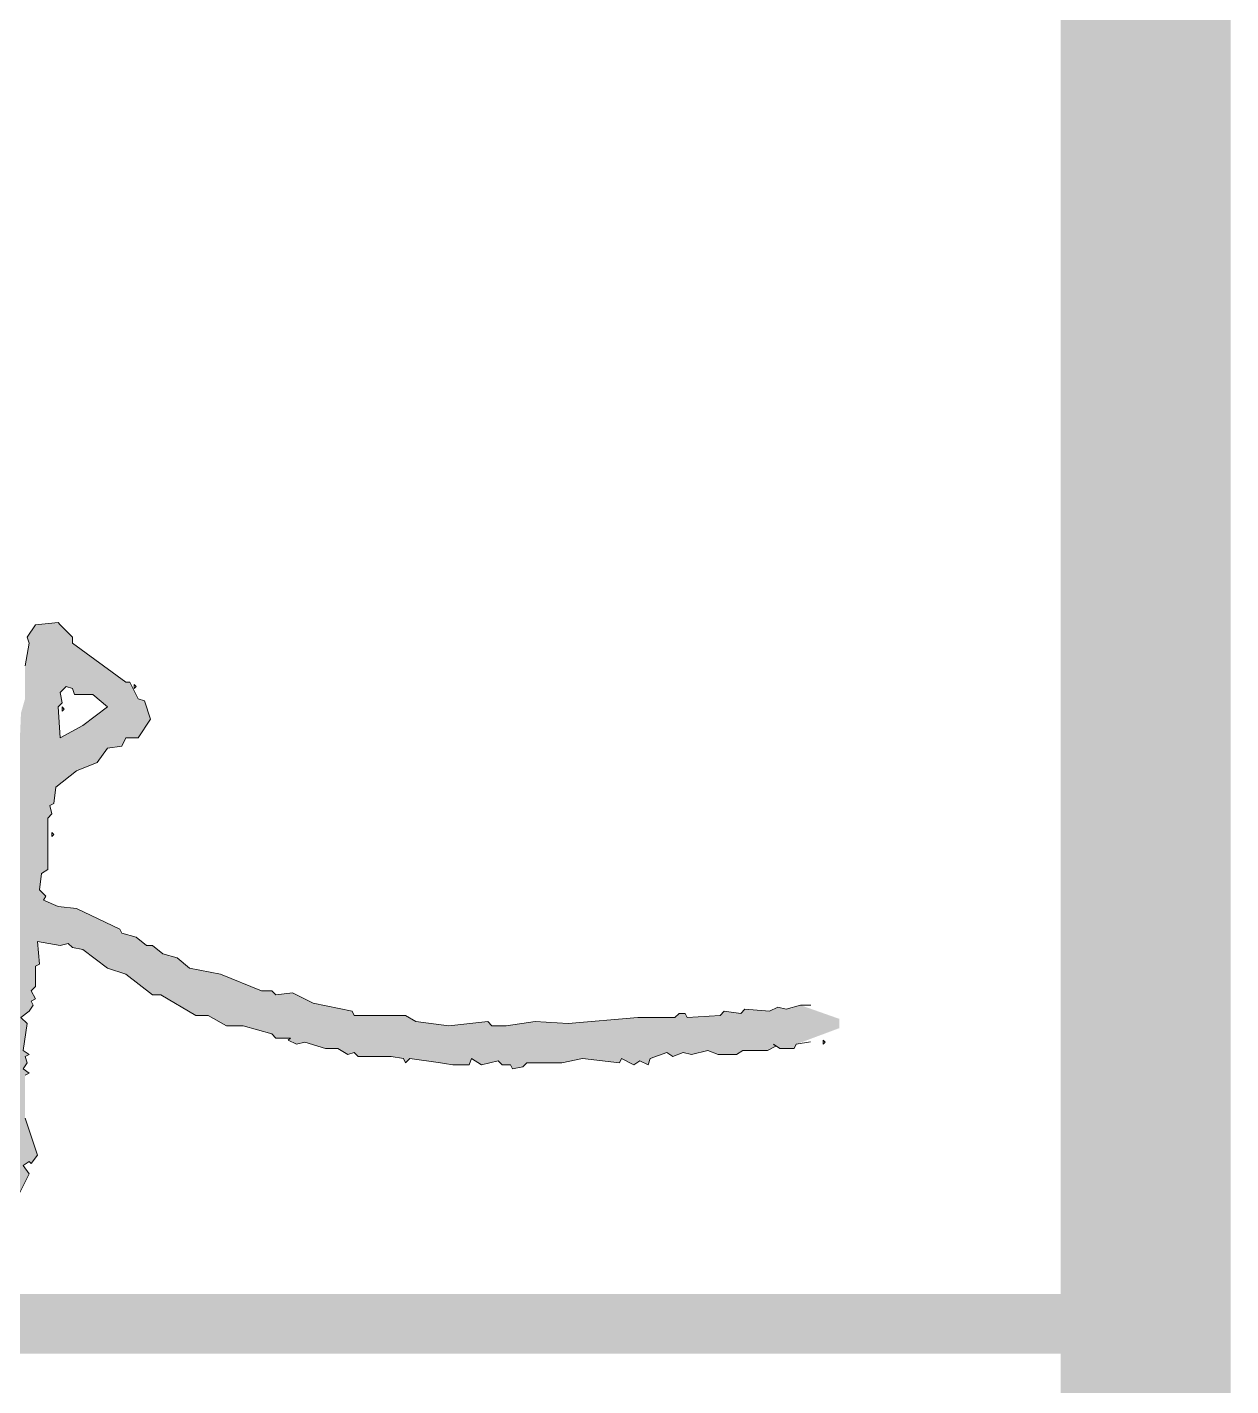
# Model space of a CAD drawing. Extents: x 27938 to 983267, y -209821 to 1628073.
# Drawn here: x 749956 to 750664, y 496604 to 497403 of the extents above; entities that cross this region are included whole.
import ezdxf

# ---------------------------------------------------------------- set-up
doc = ezdxf.new("R2010")
doc.units = 0
doc.header["$LTSCALE"] = 1000
doc.header["$MEASUREMENT"] = 0
doc.layers.add('图框', color=140, linetype='Continuous')
doc.layers.add('签名', color=7, linetype='Continuous', lineweight=18)

# ---------------------------------------------------------------- blocks, each defined once
blk = doc.blocks.new('TK')
at = {"layer": '签名'}
h = blk.add_hatch(color=2, dxfattribs=at)
h.dxf.hatch_style = 1
h.paths.add_polyline_path([(547804.94, 498166.75), (547802.52, 498163.12), (547794.05, 498161.91), (547785.58, 498164.33), (547783.16, 498167.96), (547784.37, 498176.42), (547775.91, 498188.52), (547779.54, 498201.82), (547790.42, 498204.24), (547798.89, 498215.13), (547802.52, 498213.92), (547807.36, 498217.55), (547809.78, 498217.55), (547809.78, 498203.03), (547808.57, 498195.78), (547806.15, 498193.36), (547807.36, 498174), (547804.94, 498171.58)], flags=16)
h.paths.add_polyline_path([(547801.31, 498144.97), (547802.52, 498138.92), (547798.89, 498120.78), (547798.89, 498100.22), (547795.26, 498100.22), (547796.47, 498102.64), (547792.84, 498112.31), (547794.05, 498115.94), (547789.21, 498123.2), (547789.21, 498143.76), (547791.63, 498144.97)], flags=16)
h.paths.add_polyline_path([(547836.39, 498258.68), (547835.18, 498276.82), (547837.6, 498279.24), (547836.39, 498285.29), (547838.81, 498287.71), (547840.02, 498288.92), (547843.64, 498287.71), (547844.85, 498284.08), (547855.74, 498284.08), (547864.21, 498276.82), (547849.69, 498265.93)], flags=16)
h.paths.add_polyline_path([(547837.6, 498274.4), (547837.6, 498276.82), (547838.81, 498275.61)], flags=0)
h.paths.add_polyline_path([(548294.77, 498087.93), (548294.8, 498093.33), (548271.84, 498101.43), (548263.38, 498099.01), (548258.54, 498100.22), (548253.7, 498097.8), (548239.18, 498099.01), (548236.76, 498096.59), (548227.09, 498097.8), (548224.67, 498095.38), (548205.31, 498094.17), (548204.1, 498096.59), (548200.48, 498096.59), (548198.06, 498094.17), (548176.28, 498094.17), (548135.16, 498090.54), (548115.8, 498091.75), (548098.87, 498089.33), (548090.4, 498089.33), (548087.98, 498091.75), (548065, 498089.33), (548045.65, 498091.75), (548039.6, 498095.38), (548009.36, 498095.38), (548008.15, 498097.8), (547985.17, 498102.64), (547973.07, 498108.68), (547963.39, 498107.48), (547960.98, 498109.89), (547954.93, 498109.89), (547930.74, 498119.57), (547912.59, 498123.2), (547905.33, 498129.25), (547896.87, 498131.67), (547890.82, 498136.51), (547887.19, 498136.51), (547881.14, 498141.34), (547872.67, 498143.76), (547871.46, 498146.18), (547846.06, 498158.28), (547835.18, 498159.49), (547826.71, 498163.12), (547827.92, 498165.54), (547824.29, 498169.16), (547825.5, 498178.84), (547829.13, 498181.26), (547829.13, 498211.5), (547831.55, 498213.92), (547830.34, 498218.76), (547832.76, 498219.97), (547833.97, 498229.64), (547846.06, 498239.32), (547858.16, 498244.16), (547864.21, 498252.63), (547872.67, 498253.84), (547875.09, 498258.68), (547882.35, 498258.68), (547889.61, 498269.56), (547885.98, 498280.45), (547882.35, 498281.66), (547877.51, 498291.33), (547875.09, 498291.33), (547843.64, 498314.32), (547843.64, 498317.95), (547835.18, 498326.41), (547821.87, 498325.2), (547817.03, 498317.95), (547818.24, 498314.32), (547815.82, 498301.01), (547815.82, 498281.66), (547813.4, 498273.19), (547812.19, 498244.16), (547808.57, 498240.53), (547801.31, 498238.11), (547796.47, 498233.27), (547789.21, 498230.85), (547781.95, 498224.81), (547775.91, 498223.6), (547775.91, 498227.23), (547772.28, 498230.85), (547773.49, 498234.48), (547768.65, 498239.32), (547763.81, 498238.11), (547761.39, 498233.27), (547766.23, 498221.18), (547765.02, 498216.34), (547757.76, 498211.5), (547752.92, 498211.5), (547743.25, 498204.24), (547740.83, 498204.24), (547739.62, 498201.82), (547733.57, 498201.82), (547728.73, 498194.57), (547727.52, 498195.78), (547721.47, 498189.73), (547723.89, 498186.1), (547716.64, 498186.1), (547709.38, 498174), (547703.33, 498175.21), (547699.7, 498170.37), (547699.7, 498166.75), (547702.12, 498164.33), (547711.8, 498163.12), (547713.01, 498165.54), (547715.43, 498165.54), (547711.8, 498143.76), (547709.38, 498142.55), (547710.59, 498140.13), (547706.96, 498134.09), (547706.96, 498123.2), (547702.12, 498114.73), (547703.33, 498108.68), (547700.91, 498096.59), (547703.33, 498092.96), (547700.91, 498090.54), (547711.8, 498082.07), (547720.26, 498080.86), (547725.1, 498085.7), (547725.1, 498090.54), (547721.47, 498097.8), (547722.68, 498111.1), (547725.1, 498112.31), (547722.68, 498115.94), (547725.1, 498120.78), (547723.89, 498125.62), (547727.52, 498129.25), (547725.1, 498134.09), (547727.52, 498140.13), (547731.15, 498142.55), (547729.94, 498149.81), (547733.57, 498155.86), (547733.57, 498160.7), (547731.15, 498164.33), (547735.99, 498169.16), (547739.62, 498180.05), (547748.09, 498181.26), (547752.92, 498188.52), (547761.39, 498190.94), (547767.44, 498189.73), (547767.44, 498182.47), (547771.07, 498175.21), (547769.86, 498172.79), (547773.49, 498169.16), (547769.86, 498164.33), (547769.86, 498160.7), (547772.28, 498158.28), (547765.02, 498158.28), (547763.81, 498157.07), (547766.23, 498152.23), (547763.81, 498155.86), (547761.39, 498155.86), (547760.18, 498152.23), (547763.81, 498149.81), (547765.02, 498144.97), (547769.86, 498146.18), (547773.49, 498131.67), (547773.49, 498114.73), (547777.12, 498111.1), (547777.12, 498095.38), (547774.7, 498090.54), (547777.12, 498086.91), (547777.12, 498076.03), (547779.54, 498071.19), (547778.33, 498067.56), (547784.37, 498044.58), (547783.16, 498034.9), (547784.37, 498015.55), (547796.47, 497991.35), (547810.98, 497987.72), (547818.24, 498002.24), (547814.61, 498007.08), (547818.24, 498009.5), (547819.45, 498008.29), (547823.08, 498013.13), (547815.82, 498034.9), (547815.82, 498060.3), (547818.24, 498061.51), (547814.61, 498063.93), (547817.03, 498067.56), (547815.82, 498071.19), (547818.24, 498072.4), (547814.61, 498074.82), (547817.03, 498090.54), (547813.4, 498094.17), (547818.24, 498097.8), (547820.66, 498101.43), (547819.45, 498103.85), (547821.87, 498105.06), (547819.45, 498109.89), (547821.87, 498112.31), (547821.87, 498124.41), (547824.29, 498125.62), (547823.08, 498138.92), (547836.39, 498136.51), (547841.22, 498137.72), (547843.64, 498135.3), (547849.69, 498134.09), (547864.21, 498123.2), (547875.09, 498119.57), (547890.82, 498107.48), (547895.66, 498107.48), (547916.22, 498095.38), (547923.48, 498095.38), (547934.36, 498089.33), (547944.04, 498089.33), (547960.98, 498084.49), (547963.39, 498082.07), (547971.86, 498082.07), (547970.65, 498080.86), (547975.49, 498078.44), (547980.33, 498079.65), (547992.42, 498076.03), (547999.68, 498076.03), (548005.73, 498072.4), (548009.36, 498073.61), (548011.78, 498071.19), (548031.13, 498071.19), (548038.39, 498069.98), (548039.6, 498067.56), (548042.02, 498069.98), (548060.16, 498067.56), (548063.56, 498066.96), (548067.42, 498066.35), (548077.1, 498066.35), (548078.31, 498069.98), (548084.35, 498066.35), (548094.03, 498068.77), (548096.45, 498066.35), (548101.29, 498066.35), (548102.5, 498063.93), (548108.55, 498065.14), (548110.97, 498067.56), (548131.53, 498067.56), (548143.62, 498069.98), (548165.4, 498067.56), (548166.61, 498069.98), (548173.86, 498066.35), (548177.49, 498068.77), (548182.33, 498066.35), (548183.54, 498069.98), (548193.22, 498073.61), (548196.85, 498071.19), (548202.9, 498073.61), (548207.73, 498072.4), (548217.41, 498074.82), (548223.46, 498072.4), (548234.34, 498072.4), (548237.97, 498074.82), (548252.49, 498074.82), (548257.33, 498077.24), (548256.12, 498078.44), (548259.75, 498076.03), (548268.21, 498076.03), (548269.42, 498078.44)])
at = {"layer": '图框', "const_width": 100}
blk.add_lwpolyline([(548475.02, 490313.65), (548475.02, 547713.65), (467875.02, 547713.65), (467875.02, 490313.65)], close=True, dxfattribs=at)
at = {"layer": '图框', "const_width": 35}
blk.add_lwpolyline([(541479.95, 497913.99), (548479.95, 497913.99)], dxfattribs=at)
at = {"layer": '签名', "color": 2, "elevation": 9704994.47}
for points in [[(547836.39, 498325.2), (547835.18, 498326.41), (547821.87, 498325.2), (547817.03, 498317.95), (547818.24, 498314.32), (547815.82, 498301.01)], [(547810.98, 497987.72), (547818.24, 498002.24), (547814.61, 498007.08), (547818.24, 498009.5), (547819.45, 498008.29), (547823.08, 498013.13), (547815.82, 498034.9)], [(547815.82, 498060.3), (547818.24, 498061.51), (547814.61, 498063.93), (547817.03, 498067.56), (547815.82, 498071.19), (547818.24, 498072.4), (547814.61, 498074.82), (547817.03, 498090.54), (547813.4, 498094.17), (547818.24, 498097.8), (547820.66, 498101.43), (547819.45, 498103.85), (547821.87, 498105.06), (547819.45, 498109.89), (547821.87, 498112.31), (547821.87, 498124.41), (547824.29, 498125.62), (547823.08, 498138.92), (547836.39, 498136.51), (547841.22, 498137.72), (547843.64, 498135.3), (547849.69, 498134.09), (547864.21, 498123.2), (547875.09, 498119.57), (547890.82, 498107.48), (547895.66, 498107.48), (547916.22, 498095.38), (547923.48, 498095.38), (547934.36, 498089.33), (547944.04, 498089.33), (547960.98, 498084.49), (547963.39, 498082.07), (547971.86, 498082.07), (547970.65, 498080.86), (547975.49, 498078.44), (547980.33, 498079.65), (547992.42, 498076.03), (547999.68, 498076.03), (548005.73, 498072.4), (548009.36, 498073.61), (548011.78, 498071.19), (548031.13, 498071.19), (548038.39, 498069.98), (548039.6, 498067.56), (548042.02, 498069.98), (548060.16, 498067.56), (548062.58, 498067.12), (548067.42, 498066.35), (548077.1, 498066.35), (548078.31, 498069.98), (548084.35, 498066.35), (548094.03, 498068.77), (548096.45, 498066.35), (548101.29, 498066.35), (548102.5, 498063.93), (548108.55, 498065.14), (548110.97, 498067.56), (548131.53, 498067.56), (548143.62, 498069.98), (548165.4, 498067.56), (548166.61, 498069.98), (548173.86, 498066.35), (548177.49, 498068.77), (548182.33, 498066.35), (548183.54, 498069.98), (548193.22, 498073.61), (548196.85, 498071.19), (548202.9, 498073.61), (548207.73, 498072.4), (548217.41, 498074.82), (548223.46, 498072.4), (548234.34, 498072.4), (548237.97, 498074.82), (548252.49, 498074.82), (548257.33, 498077.24), (548256.12, 498078.44), (548259.75, 498076.03), (548268.21, 498076.03), (548269.42, 498078.44), (548277.88, 498079.86)], [(548278.01, 498101.43), (548271.84, 498101.43), (548263.38, 498099.01), (548258.54, 498100.22), (548253.7, 498097.8), (548239.18, 498099.01), (548236.76, 498096.59), (548227.09, 498097.8), (548224.67, 498095.38), (548205.31, 498094.17), (548204.1, 498096.59), (548200.48, 498096.59), (548198.06, 498094.17), (548176.28, 498094.17), (548135.16, 498090.54), (548115.8, 498091.75), (548098.87, 498089.33), (548090.4, 498089.33), (548087.98, 498091.75), (548065, 498089.33), (548045.65, 498091.75), (548039.6, 498095.38), (548009.36, 498095.38), (548008.15, 498097.8), (547985.17, 498102.64), (547973.07, 498108.68), (547963.39, 498107.48), (547960.98, 498109.89), (547954.93, 498109.89), (547930.74, 498119.57), (547912.59, 498123.2), (547905.33, 498129.25), (547896.87, 498131.67), (547890.82, 498136.51), (547887.19, 498136.51), (547881.14, 498141.34), (547872.67, 498143.76), (547871.46, 498146.18), (547846.06, 498158.28), (547835.18, 498159.49), (547826.71, 498163.12), (547827.92, 498165.54), (547824.29, 498169.16), (547825.5, 498178.84), (547829.13, 498181.26), (547829.13, 498211.5), (547831.55, 498213.92), (547830.34, 498218.76), (547832.76, 498219.97), (547833.97, 498229.64), (547846.06, 498239.32), (547858.16, 498244.16), (547864.21, 498252.63), (547872.67, 498253.84), (547875.09, 498258.68), (547882.35, 498258.68), (547889.61, 498269.56), (547885.98, 498280.45), (547882.35, 498281.66), (547877.51, 498291.33), (547875.09, 498291.33), (547843.64, 498314.32), (547843.64, 498317.95), (547836.39, 498325.2)], [(547838.81, 498287.71), (547840.02, 498288.92), (547843.64, 498287.71), (547844.85, 498284.08), (547855.74, 498284.08), (547864.21, 498276.82), (547849.69, 498265.93), (547836.39, 498258.68), (547835.18, 498276.82), (547837.6, 498279.24), (547836.39, 498285.29), (547838.81, 498287.71)], [(547881.14, 498288.92), (547879.93, 498290.12), (547879.93, 498287.71), (547881.14, 498288.92)], [(547838.81, 498275.61), (547837.6, 498276.82), (547837.6, 498274.4), (547838.81, 498275.61)], [(547832.76, 498201.82), (547831.55, 498203.03), (547831.55, 498200.61), (547832.76, 498201.82)], [(548286.36, 498079.65), (548285.15, 498080.86), (548285.15, 498078.44), (548286.36, 498079.65)]]:
    blk.add_lwpolyline(points, dxfattribs=at)

msp = doc.modelspace()

# ---------------------------------------------------------------- block references
msp.add_blockref('TK', (202139.09, -1273.41))

doc.saveas('drawing.dxf')
